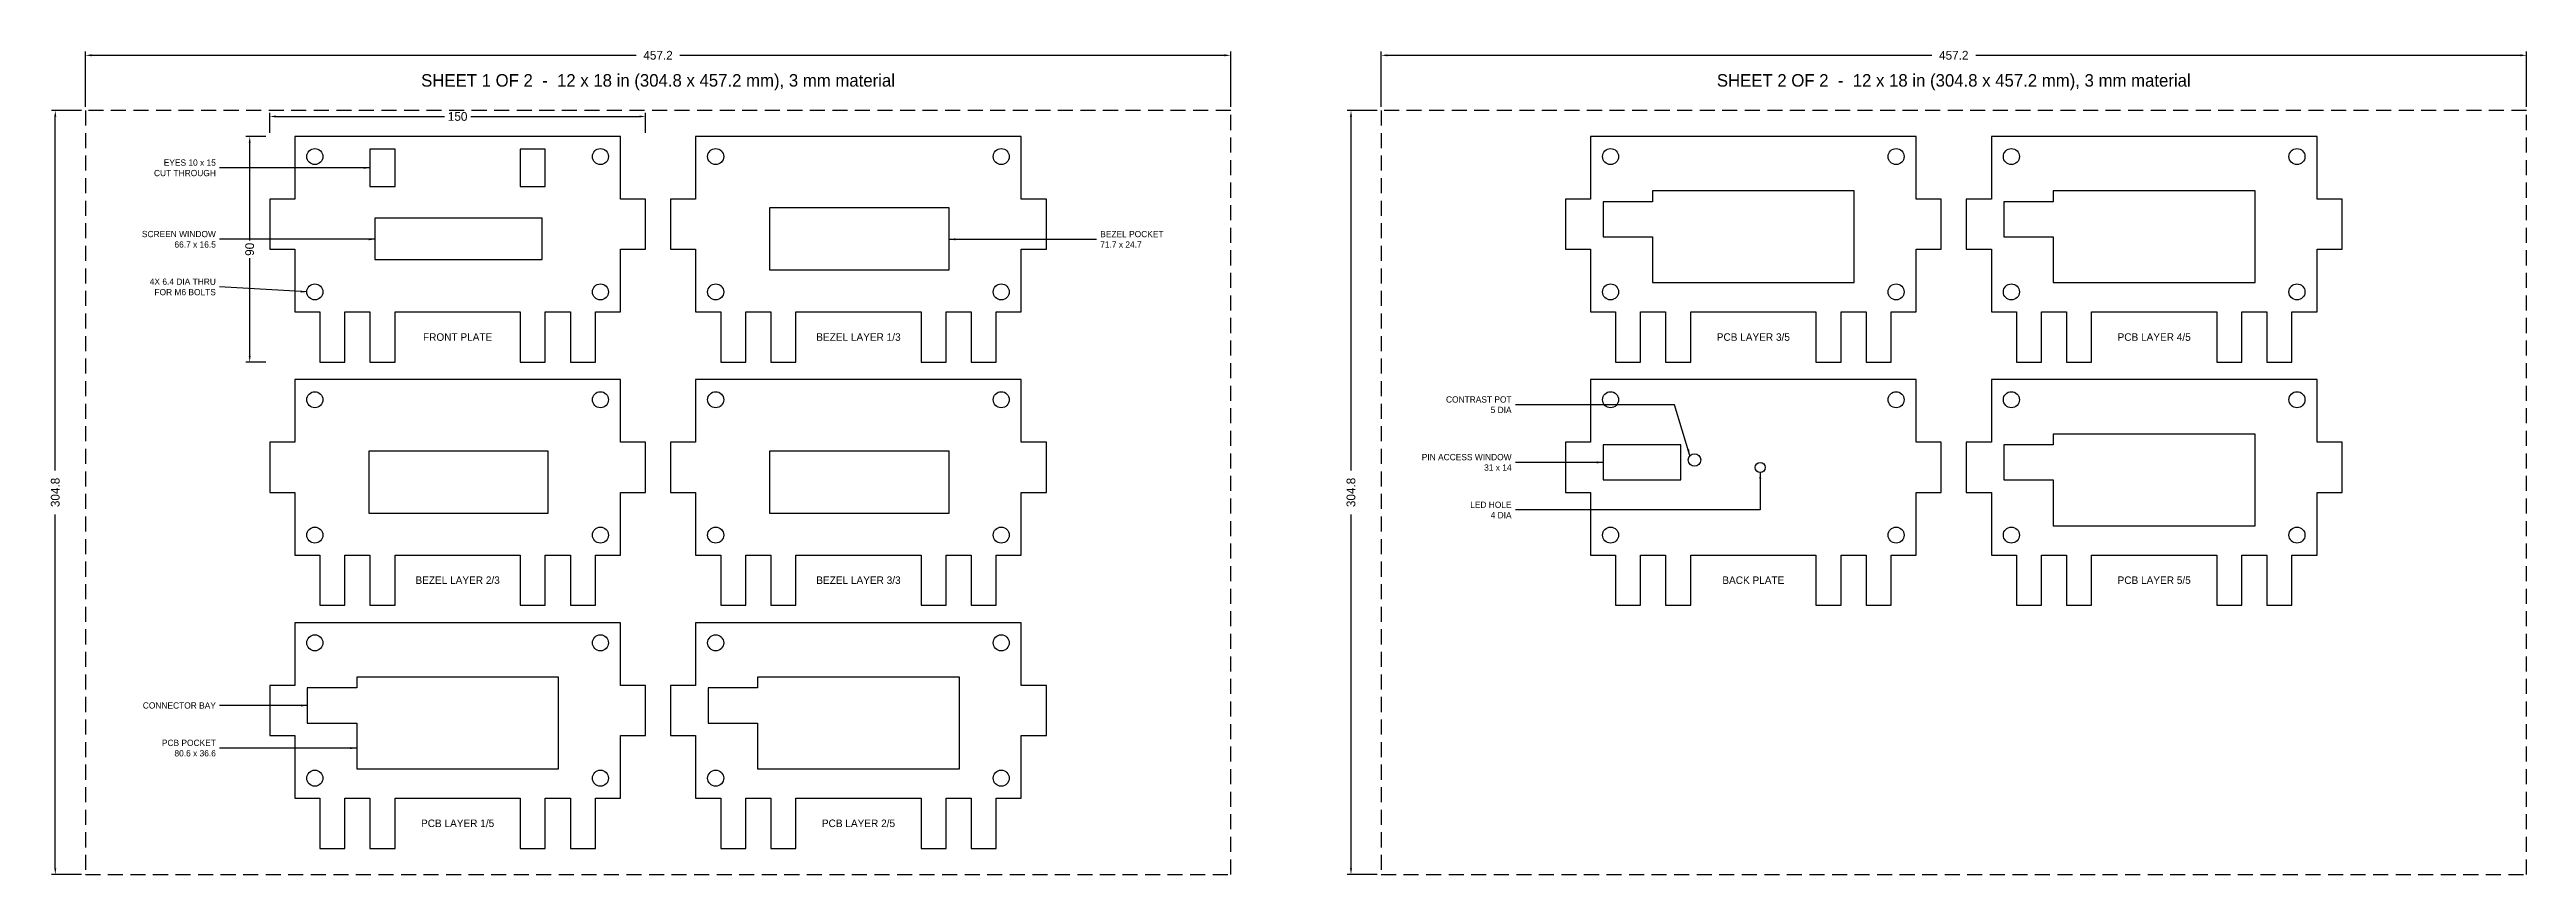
# Model space of a CAD drawing. Header units: millimetres. Extents: x -14 to 974, y 0 to 329.
import ezdxf
from ezdxf.enums import TextEntityAlignment as Align

# ---------------------------------------------------------------- set-up
doc = ezdxf.new("R2010")
doc.units = ezdxf.units.MM
doc.linetypes.add('DASHED', pattern=[9, 6, -3])
for name, color, linetype in [('CUT', 1, 'Continuous'), ('DIM', 3, 'Continuous'), ('SHEET', 8, 'Continuous')]:
    doc.layers.add(name, color=color, linetype=linetype)
doc.dimstyles.get("Standard").update_dxf_attribs({"dimtxt": 2.5, "dimasz": 2.5, "dimexe": 1.25, "dimexo": 0.625, "dimtad": 1, "dimcen": 2.5, "dimazin": 3, "dimtfac": 1, "dimtmove": 0, "dimatfit": 3, "dimarcsym": 0})

# ---------------------------------------------------------------- blocks, each defined once
blk = doc.blocks.new('_CLOSEDFILLED')
at = {"color": 0, "linetype": 'ByBlock'}
blk.add_solid([(-1, 0.16), (0, 0), (-1, -0.16)], dxfattribs=at)
blk = doc.blocks.new('*D0')
at = {"transparency": 16777216}
for p, q in [((0, 306.3), (0, 328.3)), ((2.5, 326.8), (219.85, 326.8)), ((237.35, 326.8), (454.7, 326.8)), ((457.2, 306.3), (457.2, 328.3))]:
    blk.add_line(p, q, dxfattribs=at)
at = {"layer": 'Defpoints', "transparency": 16777216}
for p in [(0, 326.8), (0, 304.8), (457.2, 304.8)]:
    blk.add_point(p, dxfattribs=at)
at = {"layer": 'DIM', "transparency": 16777216, "xscale": 2.5, "yscale": 2.5, "rotation": 180}
blk.add_blockref('_CLOSEDFILLED', (0, 326.8), dxfattribs=at)
at = {"layer": 'DIM', "transparency": 16777216, "xscale": 2.5, "yscale": 2.5}
blk.add_blockref('_CLOSEDFILLED', (457.2, 326.8), dxfattribs=at)
at = {"layer": 'DIM', "transparency": 16777216, "insert": (228.6, 326.8), "char_height": 3.5, "attachment_point": 5}
blk.add_mtext('457.2', dxfattribs=at)
blk = doc.blocks.new('*D2')
at = {"transparency": 16777216}
for p, q in [((-1.5, 304.8), (-13.5, 304.8)), ((-12, 161.15), (-12, 302.3)), ((-12, 2.5), (-12, 143.65)), ((-1.5, 0), (-13.5, 0))]:
    blk.add_line(p, q, dxfattribs=at)
at = {"layer": 'Defpoints', "transparency": 16777216}
for p in [(0, 304.8), (-12, 0), (0, 0)]:
    blk.add_point(p, dxfattribs=at)
at = {"layer": 'DIM', "transparency": 16777216, "xscale": 2.5, "yscale": 2.5}
for p, rotation in [((-12, 304.8), 90), ((-12, 0), 270)]:
    blk.add_blockref('_CLOSEDFILLED', p, dxfattribs=dict(at, rotation=rotation))
at = {"layer": 'DIM', "transparency": 16777216, "insert": (-12, 152.4), "char_height": 3.5, "attachment_point": 5, "rotation": 90}
blk.add_mtext('304.8', dxfattribs=at)
blk = doc.blocks.new('*D3')
at = {"transparency": 16777216}
for p, q in [((517.2, 306.3), (517.2, 328.3)), ((519.7, 326.8), (737.05, 326.8)), ((754.55, 326.8), (971.9, 326.8)), ((974.4, 306.3), (974.4, 328.3))]:
    blk.add_line(p, q, dxfattribs=at)
at = {"layer": 'Defpoints', "transparency": 16777216}
for p in [(517.2, 326.8), (517.2, 304.8), (974.4, 304.8)]:
    blk.add_point(p, dxfattribs=at)
at = {"layer": 'DIM', "transparency": 16777216, "xscale": 2.5, "yscale": 2.5, "rotation": 180}
blk.add_blockref('_CLOSEDFILLED', (517.2, 326.8), dxfattribs=at)
at = {"layer": 'DIM', "transparency": 16777216, "xscale": 2.5, "yscale": 2.5}
blk.add_blockref('_CLOSEDFILLED', (974.4, 326.8), dxfattribs=at)
at = {"layer": 'DIM', "transparency": 16777216, "insert": (745.8, 326.8), "char_height": 3.5, "attachment_point": 5}
blk.add_mtext('457.2', dxfattribs=at)
blk = doc.blocks.new('*D4')
at = {"transparency": 16777216}
for p, q in [((515.7, 304.8), (503.7, 304.8)), ((505.2, 161.15), (505.2, 302.3)), ((505.2, 2.5), (505.2, 143.65)), ((515.7, 0), (503.7, 0))]:
    blk.add_line(p, q, dxfattribs=at)
at = {"layer": 'Defpoints', "transparency": 16777216}
for p in [(517.2, 304.8), (505.2, 0), (517.2, 0)]:
    blk.add_point(p, dxfattribs=at)
at = {"layer": 'DIM', "transparency": 16777216, "xscale": 2.5, "yscale": 2.5}
for p, rotation in [((505.2, 304.8), 90), ((505.2, 0), 270)]:
    blk.add_blockref('_CLOSEDFILLED', p, dxfattribs=dict(at, rotation=rotation))
at = {"layer": 'DIM', "transparency": 16777216, "insert": (505.2, 152.4), "char_height": 3.5, "attachment_point": 5, "rotation": 90}
blk.add_mtext('304.8', dxfattribs=at)
blk = doc.blocks.new('*D5')
at = {"transparency": 16777216}
for p, q in [((73.6, 295.9), (73.6, 303.9)), ((76.1, 302.4), (143.35, 302.4)), ((153.85, 302.4), (221.1, 302.4)), ((223.6, 295.9), (223.6, 303.9))]:
    blk.add_line(p, q, dxfattribs=at)
at = {"layer": 'Defpoints', "transparency": 16777216}
for p in [(73.6, 302.4), (73.6, 294.4), (223.6, 294.4)]:
    blk.add_point(p, dxfattribs=at)
at = {"layer": 'DIM', "transparency": 16777216, "xscale": 2.5, "yscale": 2.5, "rotation": 180}
blk.add_blockref('_CLOSEDFILLED', (73.6, 302.4), dxfattribs=at)
at = {"layer": 'DIM', "transparency": 16777216, "xscale": 2.5, "yscale": 2.5}
blk.add_blockref('_CLOSEDFILLED', (223.6, 302.4), dxfattribs=at)
at = {"layer": 'DIM', "transparency": 16777216, "insert": (148.6, 302.4), "char_height": 3.5, "attachment_point": 5}
blk.add_mtext('150', dxfattribs=at)
blk = doc.blocks.new('*D6')
at = {"transparency": 16777216}
for p, q in [((72.1, 294.4), (64.1, 294.4)), ((65.6, 252.9), (65.6, 291.9)), ((65.6, 206.9), (65.6, 245.9)), ((72.1, 204.4), (64.1, 204.4))]:
    blk.add_line(p, q, dxfattribs=at)
at = {"layer": 'Defpoints', "transparency": 16777216}
for p in [(73.6, 294.4), (65.6, 204.4), (73.6, 204.4)]:
    blk.add_point(p, dxfattribs=at)
at = {"layer": 'DIM', "transparency": 16777216, "xscale": 2.5, "yscale": 2.5}
for p, rotation in [((65.6, 294.4), 90), ((65.6, 204.4), 270)]:
    blk.add_blockref('_CLOSEDFILLED', p, dxfattribs=dict(at, rotation=rotation))
at = {"layer": 'DIM', "transparency": 16777216, "insert": (65.6, 249.4), "char_height": 3.5, "attachment_point": 5, "rotation": 90}
blk.add_mtext('90', dxfattribs=at)

msp = doc.modelspace()

# ---------------------------------------------------------------- linework, layer by layer
at = {"layer": 'CUT'}
for points in [[(93.6, 204.4), (103.6, 204.4), (103.6, 224.4), (113.6, 224.4), (113.6, 204.4), (123.6, 204.4), (123.6, 224.4), (173.6, 224.4), (173.6, 204.4), (183.6, 204.4), (183.6, 224.4), (193.6, 224.4), (193.6, 204.4), (203.6, 204.4), (203.6, 224.4), (213.6, 224.4), (213.6, 249.4), (223.6, 249.4), (223.6, 269.4), (213.6, 269.4), (213.6, 294.4), (83.6, 294.4), (83.6, 269.4), (73.6, 269.4), (73.6, 249.4), (83.6, 249.4), (83.6, 224.4), (93.6, 224.4)], [(113.6, 274.4), (123.6, 274.4), (123.6, 289.4), (113.6, 289.4)], [(173.6, 274.4), (183.6, 274.4), (183.6, 289.4), (173.6, 289.4)], [(253.6, 204.4), (263.6, 204.4), (263.6, 224.4), (273.6, 224.4), (273.6, 204.4), (283.6, 204.4), (283.6, 224.4), (333.6, 224.4), (333.6, 204.4), (343.6, 204.4), (343.6, 224.4), (353.6, 224.4), (353.6, 204.4), (363.6, 204.4), (363.6, 224.4), (373.6, 224.4), (373.6, 249.4), (383.6, 249.4), (383.6, 269.4), (373.6, 269.4), (373.6, 294.4), (243.6, 294.4), (243.6, 269.4), (233.6, 269.4), (233.6, 249.4), (243.6, 249.4), (243.6, 224.4), (253.6, 224.4)], [(610.8, 204.4), (620.8, 204.4), (620.8, 224.4), (630.8, 224.4), (630.8, 204.4), (640.8, 204.4), (640.8, 224.4), (690.8, 224.4), (690.8, 204.4), (700.8, 204.4), (700.8, 224.4), (710.8, 224.4), (710.8, 204.4), (720.8, 204.4), (720.8, 224.4), (730.8, 224.4), (730.8, 249.4), (740.8, 249.4), (740.8, 269.4), (730.8, 269.4), (730.8, 294.4), (600.8, 294.4), (600.8, 269.4), (590.8, 269.4), (590.8, 249.4), (600.8, 249.4), (600.8, 224.4), (610.8, 224.4)], [(770.8, 204.4), (780.8, 204.4), (780.8, 224.4), (790.8, 224.4), (790.8, 204.4), (800.8, 204.4), (800.8, 224.4), (850.8, 224.4), (850.8, 204.4), (860.8, 204.4), (860.8, 224.4), (870.8, 224.4), (870.8, 204.4), (880.8, 204.4), (880.8, 224.4), (890.8, 224.4), (890.8, 249.4), (900.8, 249.4), (900.8, 269.4), (890.8, 269.4), (890.8, 294.4), (760.8, 294.4), (760.8, 269.4), (750.8, 269.4), (750.8, 249.4), (760.8, 249.4), (760.8, 224.4), (770.8, 224.4)], [(625.5, 236.1), (706.1, 236.1), (706.1, 272.7), (625.5, 272.7), (625.5, 268.4), (605.8, 268.4), (605.8, 254.4), (625.5, 254.4)], [(785.5, 236.1), (866.1, 236.1), (866.1, 272.7), (785.5, 272.7), (785.5, 268.4), (765.8, 268.4), (765.8, 254.4), (785.5, 254.4)], [(115.6, 245.3), (182.3, 245.3), (182.3, 261.8), (115.6, 261.8)], [(273.1, 241.2), (344.8, 241.2), (344.8, 265.9), (273.1, 265.9)], [(93.6, 107.4), (103.6, 107.4), (103.6, 127.4), (113.6, 127.4), (113.6, 107.4), (123.6, 107.4), (123.6, 127.4), (173.6, 127.4), (173.6, 107.4), (183.6, 107.4), (183.6, 127.4), (193.6, 127.4), (193.6, 107.4), (203.6, 107.4), (203.6, 127.4), (213.6, 127.4), (213.6, 152.4), (223.6, 152.4), (223.6, 172.4), (213.6, 172.4), (213.6, 197.4), (83.6, 197.4), (83.6, 172.4), (73.6, 172.4), (73.6, 152.4), (83.6, 152.4), (83.6, 127.4), (93.6, 127.4)], [(253.6, 107.4), (263.6, 107.4), (263.6, 127.4), (273.6, 127.4), (273.6, 107.4), (283.6, 107.4), (283.6, 127.4), (333.6, 127.4), (333.6, 107.4), (343.6, 107.4), (343.6, 127.4), (353.6, 127.4), (353.6, 107.4), (363.6, 107.4), (363.6, 127.4), (373.6, 127.4), (373.6, 152.4), (383.6, 152.4), (383.6, 172.4), (373.6, 172.4), (373.6, 197.4), (243.6, 197.4), (243.6, 172.4), (233.6, 172.4), (233.6, 152.4), (243.6, 152.4), (243.6, 127.4), (253.6, 127.4)], [(610.8, 107.4), (620.8, 107.4), (620.8, 127.4), (630.8, 127.4), (630.8, 107.4), (640.8, 107.4), (640.8, 127.4), (690.8, 127.4), (690.8, 107.4), (700.8, 107.4), (700.8, 127.4), (710.8, 127.4), (710.8, 107.4), (720.8, 107.4), (720.8, 127.4), (730.8, 127.4), (730.8, 152.4), (740.8, 152.4), (740.8, 172.4), (730.8, 172.4), (730.8, 197.4), (600.8, 197.4), (600.8, 172.4), (590.8, 172.4), (590.8, 152.4), (600.8, 152.4), (600.8, 127.4), (610.8, 127.4)], [(770.8, 107.4), (780.8, 107.4), (780.8, 127.4), (790.8, 127.4), (790.8, 107.4), (800.8, 107.4), (800.8, 127.4), (850.8, 127.4), (850.8, 107.4), (860.8, 107.4), (860.8, 127.4), (870.8, 127.4), (870.8, 107.4), (880.8, 107.4), (880.8, 127.4), (890.8, 127.4), (890.8, 152.4), (900.8, 152.4), (900.8, 172.4), (890.8, 172.4), (890.8, 197.4), (760.8, 197.4), (760.8, 172.4), (750.8, 172.4), (750.8, 152.4), (760.8, 152.4), (760.8, 127.4), (770.8, 127.4)], [(113.1, 144.2), (184.8, 144.2), (184.8, 168.9), (113.1, 168.9)], [(273.1, 144.2), (344.8, 144.2), (344.8, 168.9), (273.1, 168.9)], [(605.8, 157.4), (636.8, 157.4), (636.8, 171.4), (605.8, 171.4)], [(785.5, 139.1), (866.1, 139.1), (866.1, 175.7), (785.5, 175.7), (785.5, 171.4), (765.8, 171.4), (765.8, 157.4), (785.5, 157.4)], [(93.6, 10.4), (103.6, 10.4), (103.6, 30.4), (113.6, 30.4), (113.6, 10.4), (123.6, 10.4), (123.6, 30.4), (173.6, 30.4), (173.6, 10.4), (183.6, 10.4), (183.6, 30.4), (193.6, 30.4), (193.6, 10.4), (203.6, 10.4), (203.6, 30.4), (213.6, 30.4), (213.6, 55.4), (223.6, 55.4), (223.6, 75.4), (213.6, 75.4), (213.6, 100.4), (83.6, 100.4), (83.6, 75.4), (73.6, 75.4), (73.6, 55.4), (83.6, 55.4), (83.6, 30.4), (93.6, 30.4)], [(253.6, 10.4), (263.6, 10.4), (263.6, 30.4), (273.6, 30.4), (273.6, 10.4), (283.6, 10.4), (283.6, 30.4), (333.6, 30.4), (333.6, 10.4), (343.6, 10.4), (343.6, 30.4), (353.6, 30.4), (353.6, 10.4), (363.6, 10.4), (363.6, 30.4), (373.6, 30.4), (373.6, 55.4), (383.6, 55.4), (383.6, 75.4), (373.6, 75.4), (373.6, 100.4), (243.6, 100.4), (243.6, 75.4), (233.6, 75.4), (233.6, 55.4), (243.6, 55.4), (243.6, 30.4), (253.6, 30.4)], [(108.3, 42.1), (188.9, 42.1), (188.9, 78.7), (108.3, 78.7), (108.3, 74.4), (88.6, 74.4), (88.6, 60.4), (108.3, 60.4)], [(268.3, 42.1), (348.9, 42.1), (348.9, 78.7), (268.3, 78.7), (268.3, 74.4), (248.6, 74.4), (248.6, 60.4), (268.3, 60.4)]]:
    msp.add_lwpolyline(points, close=True, dxfattribs=at)
for centre, radius in [((91.6, 286.4), 3.2), ((205.6, 286.4), 3.2), ((251.6, 286.4), 3.2), ((365.6, 286.4), 3.2), ((608.8, 286.4), 3.2), ((722.8, 286.4), 3.2), ((768.8, 286.4), 3.2), ((882.8, 286.4), 3.2), ((91.6, 232.4), 3.2), ((205.6, 232.4), 3.2), ((251.6, 232.4), 3.2), ((365.6, 232.4), 3.2), ((608.8, 232.4), 3.2), ((722.8, 232.4), 3.2), ((768.8, 232.4), 3.2), ((882.8, 232.4), 3.2), ((91.6, 189.4), 3.2), ((205.6, 189.4), 3.2), ((251.6, 189.4), 3.2), ((365.6, 189.4), 3.2), ((608.8, 189.4), 3.2), ((722.8, 189.4), 3.2), ((768.8, 189.4), 3.2), ((882.8, 189.4), 3.2), ((642.29, 165.35), 2.5), ((668.55, 162.37), 2), ((91.6, 135.4), 3.2), ((205.6, 135.4), 3.2), ((251.6, 135.4), 3.2), ((365.6, 135.4), 3.2), ((608.8, 135.4), 3.2), ((722.8, 135.4), 3.2), ((768.8, 135.4), 3.2), ((882.8, 135.4), 3.2), ((91.6, 92.4), 3.2), ((205.6, 92.4), 3.2), ((251.6, 92.4), 3.2), ((365.6, 92.4), 3.2), ((91.6, 38.4), 3.2), ((205.6, 38.4), 3.2), ((251.6, 38.4), 3.2), ((365.6, 38.4), 3.2)]:
    msp.add_circle(centre, radius, dxfattribs=at)
at = {"layer": 'SHEET', "linetype": 'DASHED'}
for points in [[(0, 0), (457.2, 0), (457.2, 304.8), (0, 304.8)], [(517.2, 0), (974.4, 0), (974.4, 304.8), (517.2, 304.8)]]:
    msp.add_lwpolyline(points, close=True, dxfattribs=at)

# ---------------------------------------------------------------- texts
at = {"layer": 'DIM'}
for s, height, p in [('SHEET 1 OF 2  -  12 x 18 in (304.8 x 457.2 mm), 3 mm material', 5, (228.6, 316.8)), ('SHEET 2 OF 2  -  12 x 18 in (304.8 x 457.2 mm), 3 mm material', 5, (745.8, 316.8)), ('FRONT PLATE', 3, (148.6, 214.4)), ('BEZEL LAYER 1/3', 3, (308.6, 214.4)), ('PCB LAYER 3/5', 3, (665.8, 214.4)), ('PCB LAYER 4/5', 3, (825.8, 214.4)), ('BEZEL LAYER 2/3', 3, (148.6, 117.4)), ('BEZEL LAYER 3/3', 3, (308.6, 117.4)), ('BACK PLATE', 3, (665.8, 117.4)), ('PCB LAYER 5/5', 3, (825.8, 117.4)), ('PCB LAYER 1/5', 3, (148.6, 20.4)), ('PCB LAYER 2/5', 3, (308.6, 20.4))]:
    msp.add_text(s, height=height, dxfattribs=at).set_placement(p, align=Align.MIDDLE_CENTER)
at = {"layer": 'DIM', "char_height": 2.5}
for s, insert, attachment_point in [('EYES 10 x 15\\PCUT THROUGH', (52.1, 281.9), 6), ('SCREEN WINDOW\\P66.7 x 16.5', (52.1, 253.4), 6), ('BEZEL POCKET\\P71.7 x 24.7', (405.1, 253.4), 4), ('4X 6.4 DIA THRU\\PFOR M6 BOLTS', (52.1, 234.4), 6), ('CONTRAST POT\\P5 DIA', (569.3, 187.4), 6), ('PIN ACCESS WINDOW\\P31 x 14', (569.3, 164.4), 6), ('LED HOLE\\P4 DIA', (569.3, 145.4), 6), ('CONNECTOR BAY', (52.1, 67.4), 6), ('PCB POCKET\\P80.6 x 36.6', (52.1, 50.4), 6)]:
    msp.add_mtext(s, dxfattribs=dict(at, insert=insert, attachment_point=attachment_point))

# ---------------------------------------------------------------- dimensions: what is measured, and where the dimension line sits
at = {"layer": 'DIM'}
for base, p1, p2, picture, middle in [((0, 326.8), (0, 304.8), (457.2, 304.8), '*D0', (228.6, 326.8)), ((517.2, 326.8), (517.2, 304.8), (974.4, 304.8), '*D3', (745.8, 326.8)), ((73.6, 302.4), (73.6, 294.4), (223.6, 294.4), '*D5', (148.6, 302.4))]:
    dim = msp.add_linear_dim(base=base, p1=p1, p2=p2, dimstyle='Standard', override={"dimtxt": 3.5, "dimasz": 2.5, "dimexe": 1.5, "dimexo": 1.5, "dimgap": 1, "dimdec": 2, "dimlfac": 1, "dimdsep": 46, "dimtxsty": 'Standard', "dimclrd": 256, "dimclre": 256, "dimclrt": 256}, dxfattribs=at)
    dim.commit()
    dim.dimension.update_dxf_attribs({"geometry": picture, "text_midpoint": middle})
for base, p1, p2, picture, middle in [((-12, 0), (0, 0), (0, 304.8), '*D2', (-12, 152.4)), ((505.2, 0), (517.2, 0), (517.2, 304.8), '*D4', (505.2, 152.4)), ((65.6, 204.4), (73.6, 204.4), (73.6, 294.4), '*D6', (65.6, 249.4))]:
    dim = msp.add_linear_dim(base=base, p1=p1, p2=p2, angle=90, dimstyle='Standard', override={"dimtxt": 3.5, "dimasz": 2.5, "dimexe": 1.5, "dimexo": 1.5, "dimgap": 1, "dimdec": 2, "dimlfac": 1, "dimdsep": 46, "dimtxsty": 'Standard', "dimclrd": 256, "dimclre": 256, "dimclrt": 256}, dxfattribs=at)
    dim.commit()
    dim.dimension.update_dxf_attribs({"geometry": picture, "text_midpoint": middle})

# ---------------------------------------------------------------- leaders
for points in [[(113.6, 281.9), (53.6, 281.9)], [(115.6, 253.4), (53.6, 253.4)], [(344.8, 253.4), (403.6, 253.4)], [(88.4, 232.4), (53.6, 234.4)], [(640.49, 167.15), (634.29, 187.4), (570.8, 187.4)], [(605.8, 164.4), (570.8, 164.4)], [(668.55, 160.37), (668.55, 145.4), (570.8, 145.4)], [(88.6, 67.4), (53.6, 67.4)], [(108.3, 50.4), (53.6, 50.4)]]:
    msp.add_leader(points, dimstyle='Standard', override={"dimasz": 2.5, "dimclrd": 256}, dxfattribs=at)

doc.saveas('drawing.dxf')
